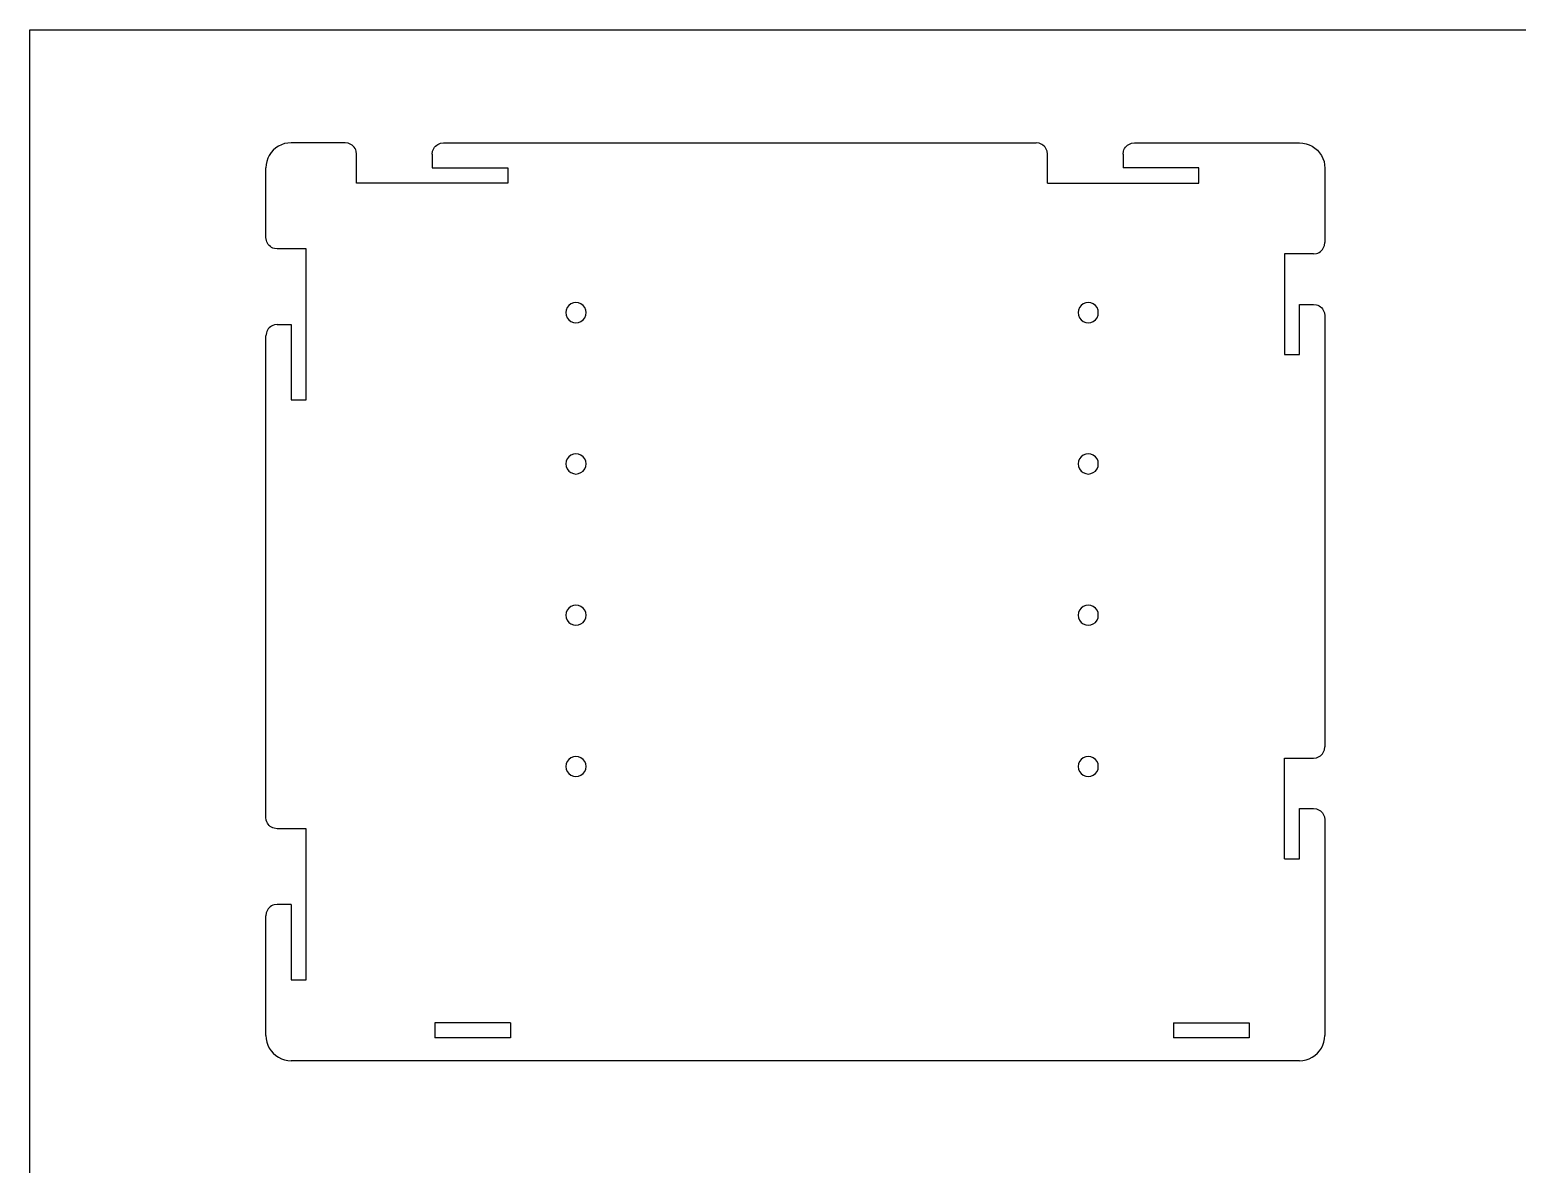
# Model space of a CAD drawing. Extents: x -289 to 301, y -213 to 237.
# Drawn here: x -288.7 to 6.3, y 12.2 to 237.2 of the extents above; entities that cross this region are included whole.
import ezdxf

# ---------------------------------------------------------------- set-up
doc = ezdxf.new("R2010")
doc.units = 0
doc.layers.get('0').update_dxf_attribs({"linetype": 'CONTINUOUS'})

msp = doc.modelspace()

# ---------------------------------------------------------------- linework, layer by layer
for p, q in [((-288.69, -212.8), (-288.69, 237.2)), ((-288.69, 237.2), (301.31, 237.2)), ((-240.81, 212.83), (-241.18, 212.29)), ((-240.39, 213.32), (-240.81, 212.83)), ((-239.9, 213.75), (-240.39, 213.32)), ((-239.35, 214.11), (-239.9, 213.75)), ((-238.77, 214.4), (-239.35, 214.11)), ((-238.15, 214.61), (-238.77, 214.4)), ((-237.52, 214.73), (-238.15, 214.61)), ((-236.87, 214.78), (-237.52, 214.73)), ((-226.12, 214.78), (-236.87, 214.78)), ((-225.53, 214.7), (-226.12, 214.78)), ((-225.26, 214.6), (-225.53, 214.7)), ((-224.99, 214.47), (-225.26, 214.6)), ((-224.75, 214.31), (-224.99, 214.47)), ((-224.53, 214.12), (-224.75, 214.31)), ((-224.33, 213.9), (-224.53, 214.12)), ((-224.17, 213.65), (-224.33, 213.9)), ((-224.04, 213.39), (-224.17, 213.65)), ((-223.94, 213.11), (-224.04, 213.39)), ((-223.87, 212.53), (-223.94, 213.11)), ((-223.87, 206.78), (-223.87, 212.53)), ((-208.87, 212.53), (-208.79, 213.11)), ((-208.87, 212.53), (-208.87, 209.78)), ((-208.79, 213.11), (-208.69, 213.39)), ((-208.69, 213.39), (-208.56, 213.65)), ((-208.56, 213.65), (-208.4, 213.9)), ((-208.4, 213.9), (-208.21, 214.12)), ((-208.21, 214.12), (-207.99, 214.31)), ((-207.99, 214.31), (-207.74, 214.47)), ((-207.74, 214.47), (-207.48, 214.6)), ((-207.48, 214.6), (-207.2, 214.7)), ((-207.2, 214.7), (-206.62, 214.78)), ((-206.62, 214.78), (-89.12, 214.78)), ((-88.53, 214.7), (-89.12, 214.78)), ((-88.26, 214.6), (-88.53, 214.7)), ((-87.99, 214.47), (-88.26, 214.6)), ((-87.75, 214.31), (-87.99, 214.47)), ((-87.53, 214.12), (-87.75, 214.31)), ((-87.33, 213.9), (-87.53, 214.12)), ((-87.17, 213.65), (-87.33, 213.9)), ((-87.04, 213.39), (-87.17, 213.65)), ((-86.94, 213.11), (-87.04, 213.39)), ((-86.87, 212.53), (-86.94, 213.11)), ((-86.87, 206.78), (-86.87, 212.53)), ((-71.87, 212.53), (-71.79, 213.11)), ((-71.87, 212.53), (-71.87, 209.78)), ((-71.79, 213.11), (-71.69, 213.39)), ((-71.69, 213.39), (-71.56, 213.65)), ((-71.56, 213.65), (-71.4, 213.9)), ((-71.4, 213.9), (-71.21, 214.12)), ((-71.21, 214.12), (-70.99, 214.31)), ((-70.99, 214.31), (-70.74, 214.47)), ((-70.74, 214.47), (-70.48, 214.6)), ((-70.48, 214.6), (-70.2, 214.7)), ((-70.2, 214.7), (-69.62, 214.78)), ((-69.62, 214.78), (-36.87, 214.78)), ((-36.87, 214.78), (-36.21, 214.73)), ((-36.21, 214.73), (-35.57, 214.6)), ((-35.57, 214.6), (-34.94, 214.39)), ((-34.94, 214.39), (-34.35, 214.1)), ((-34.35, 214.1), (-33.81, 213.74)), ((-33.81, 213.74), (-33.31, 213.3)), ((-33.31, 213.3), (-32.88, 212.81)), ((-32.88, 212.81), (-32.52, 212.26)), ((-241.85, 195.99), (-241.84, 209.8)), ((-241.8, 210.45), (-241.84, 209.8)), ((-241.67, 211.09), (-241.8, 210.45)), ((-241.46, 211.7), (-241.67, 211.09)), ((-241.18, 212.29), (-241.46, 211.7)), ((-208.87, 209.78), (-193.87, 209.78)), ((-193.87, 209.78), (-193.87, 206.78)), ((-56.87, 209.78), (-71.87, 209.78)), ((-56.87, 206.78), (-56.87, 209.78)), ((-32.52, 212.26), (-32.23, 211.67)), ((-32.23, 211.67), (-32.01, 211.05)), ((-32.01, 211.05), (-31.89, 210.41)), ((-31.89, 210.41), (-31.84, 209.75)), ((-31.84, 209.75), (-31.84, 194.99)), ((-193.87, 206.78), (-223.87, 206.78)), ((-86.87, 206.78), (-56.87, 206.78)), ((-241.77, 195.41), (-241.85, 195.99)), ((-241.68, 195.13), (-241.77, 195.41)), ((-241.55, 194.86), (-241.68, 195.13)), ((-241.38, 194.62), (-241.55, 194.86)), ((-31.92, 194.41), (-31.84, 194.99)), ((-241.19, 194.4), (-241.38, 194.62)), ((-240.97, 194.2), (-241.19, 194.4)), ((-240.72, 194.04), (-240.97, 194.2)), ((-240.46, 193.91), (-240.72, 194.04)), ((-240.18, 193.82), (-240.46, 193.91)), ((-239.6, 193.74), (-240.18, 193.82)), ((-233.85, 193.74), (-239.6, 193.74)), ((-233.85, 163.78), (-233.85, 193.74)), ((-39.87, 192.74), (-39.87, 172.78)), ((-34.09, 192.74), (-39.87, 192.74)), ((-34.09, 192.74), (-33.51, 192.82)), ((-33.51, 192.82), (-33.23, 192.91)), ((-33.23, 192.91), (-32.97, 193.04)), ((-32.97, 193.04), (-32.72, 193.2)), ((-32.72, 193.2), (-32.5, 193.4)), ((-32.5, 193.4), (-32.31, 193.62)), ((-32.31, 193.62), (-32.15, 193.86)), ((-32.15, 193.86), (-32.02, 194.13)), ((-32.02, 194.13), (-31.92, 194.41)), ((-180.88, 183.02), (-181.37, 182.82)), ((-180.37, 183.09), (-180.88, 183.02)), ((-179.85, 183.02), (-180.37, 183.09)), ((-179.37, 182.82), (-179.85, 183.02)), ((-79.28, 183.02), (-79.77, 182.82)), ((-78.77, 183.09), (-79.28, 183.02)), ((-78.25, 183.02), (-78.77, 183.09)), ((-77.77, 182.82), (-78.25, 183.02)), ((-182.3, 181.61), (-182.37, 181.09)), ((-182.37, 181.09), (-182.3, 180.57)), ((-182.1, 182.09), (-182.3, 181.61)), ((-182.3, 180.57), (-182.1, 180.09)), ((-181.78, 182.5), (-182.1, 182.09)), ((-182.1, 180.09), (-181.78, 179.67)), ((-181.37, 182.82), (-181.78, 182.5)), ((-178.95, 182.5), (-179.37, 182.82)), ((-178.63, 182.09), (-178.95, 182.5)), ((-178.95, 179.67), (-178.63, 180.09)), ((-178.43, 181.61), (-178.63, 182.09)), ((-178.63, 180.09), (-178.43, 180.57)), ((-178.37, 181.09), (-178.43, 181.61)), ((-178.43, 180.57), (-178.37, 181.09)), ((-80.7, 181.61), (-80.77, 181.09)), ((-80.77, 181.09), (-80.7, 180.57)), ((-80.5, 182.09), (-80.7, 181.61)), ((-80.7, 180.57), (-80.5, 180.09)), ((-80.18, 182.5), (-80.5, 182.09)), ((-80.5, 180.09), (-80.18, 179.67)), ((-79.77, 182.82), (-80.18, 182.5)), ((-77.35, 182.5), (-77.77, 182.82)), ((-77.03, 182.09), (-77.35, 182.5)), ((-77.35, 179.67), (-77.03, 180.09)), ((-76.83, 181.61), (-77.03, 182.09)), ((-77.03, 180.09), (-76.83, 180.57)), ((-76.77, 181.09), (-76.83, 181.61)), ((-76.83, 180.57), (-76.77, 181.09)), ((-36.87, 182.74), (-34.1, 182.74)), ((-36.87, 172.78), (-36.87, 182.74)), ((-34.1, 182.74), (-33.51, 182.66)), ((-33.51, 182.66), (-33.24, 182.57)), ((-33.24, 182.57), (-32.97, 182.44)), ((-32.97, 182.44), (-32.73, 182.27)), ((-32.73, 182.27), (-32.51, 182.08)), ((-32.51, 182.08), (-32.31, 181.86)), ((-32.31, 181.86), (-32.15, 181.61)), ((-32.15, 181.61), (-32.02, 181.35)), ((-32.02, 181.35), (-31.92, 181.07)), ((-31.92, 181.07), (-31.85, 180.49)), ((-31.85, 180.49), (-31.86, 94.98)), ((-241.77, 177.07), (-241.85, 176.49)), ((-241.68, 177.35), (-241.77, 177.07)), ((-241.55, 177.61), (-241.68, 177.35)), ((-241.38, 177.86), (-241.55, 177.61)), ((-241.19, 178.08), (-241.38, 177.86)), ((-240.97, 178.27), (-241.19, 178.08)), ((-240.72, 178.44), (-240.97, 178.27)), ((-240.46, 178.57), (-240.72, 178.44)), ((-240.18, 178.66), (-240.46, 178.57)), ((-239.6, 178.74), (-240.18, 178.66)), ((-239.6, 178.74), (-236.85, 178.74)), ((-236.85, 178.74), (-236.85, 163.78)), ((-181.78, 179.67), (-181.37, 179.36)), ((-181.37, 179.36), (-180.88, 179.16)), ((-180.88, 179.16), (-180.37, 179.09)), ((-180.37, 179.09), (-179.85, 179.16)), ((-179.85, 179.16), (-179.37, 179.36)), ((-179.37, 179.36), (-178.95, 179.67)), ((-80.18, 179.67), (-79.77, 179.36)), ((-79.77, 179.36), (-79.28, 179.16)), ((-79.28, 179.16), (-78.77, 179.09)), ((-78.77, 179.09), (-78.25, 179.16)), ((-78.25, 179.16), (-77.77, 179.36)), ((-77.77, 179.36), (-77.35, 179.67)), ((-241.86, 80.99), (-241.85, 176.49)), ((-39.87, 172.78), (-36.87, 172.78)), ((-236.85, 163.78), (-233.85, 163.78)), ((-182.3, 151.61), (-182.37, 151.09)), ((-182.37, 151.09), (-182.3, 150.57)), ((-182.1, 152.09), (-182.3, 151.61)), ((-182.3, 150.57), (-182.1, 150.09)), ((-181.78, 152.5), (-182.1, 152.09)), ((-181.37, 152.82), (-181.78, 152.5)), ((-180.88, 153.02), (-181.37, 152.82)), ((-180.37, 153.09), (-180.88, 153.02)), ((-179.85, 153.02), (-180.37, 153.09)), ((-179.37, 152.82), (-179.85, 153.02)), ((-178.95, 152.5), (-179.37, 152.82)), ((-178.63, 152.09), (-178.95, 152.5)), ((-178.43, 151.61), (-178.63, 152.09)), ((-178.63, 150.09), (-178.43, 150.57)), ((-178.37, 151.09), (-178.43, 151.61)), ((-178.43, 150.57), (-178.37, 151.09)), ((-80.7, 151.61), (-80.77, 151.09)), ((-80.77, 151.09), (-80.7, 150.57)), ((-80.5, 152.09), (-80.7, 151.61)), ((-80.7, 150.57), (-80.5, 150.09)), ((-80.18, 152.5), (-80.5, 152.09)), ((-79.77, 152.82), (-80.18, 152.5)), ((-79.28, 153.02), (-79.77, 152.82)), ((-78.77, 153.09), (-79.28, 153.02)), ((-78.25, 153.02), (-78.77, 153.09)), ((-77.77, 152.82), (-78.25, 153.02)), ((-77.35, 152.5), (-77.77, 152.82)), ((-77.03, 152.09), (-77.35, 152.5)), ((-76.83, 151.61), (-77.03, 152.09)), ((-77.03, 150.09), (-76.83, 150.57)), ((-76.77, 151.09), (-76.83, 151.61)), ((-76.83, 150.57), (-76.77, 151.09)), ((-182.1, 150.09), (-181.78, 149.67)), ((-181.78, 149.67), (-181.37, 149.36)), ((-181.37, 149.36), (-180.88, 149.16)), ((-180.88, 149.16), (-180.37, 149.09)), ((-180.37, 149.09), (-179.85, 149.16)), ((-179.85, 149.16), (-179.37, 149.36)), ((-179.37, 149.36), (-178.95, 149.67)), ((-178.95, 149.67), (-178.63, 150.09)), ((-80.5, 150.09), (-80.18, 149.67)), ((-80.18, 149.67), (-79.77, 149.36)), ((-79.77, 149.36), (-79.28, 149.16)), ((-79.28, 149.16), (-78.77, 149.09)), ((-78.77, 149.09), (-78.25, 149.16)), ((-78.25, 149.16), (-77.77, 149.36)), ((-77.77, 149.36), (-77.35, 149.67)), ((-77.35, 149.67), (-77.03, 150.09)), ((-182.3, 121.61), (-182.37, 121.09)), ((-182.37, 121.09), (-182.3, 120.57)), ((-182.1, 122.09), (-182.3, 121.61)), ((-181.78, 122.5), (-182.1, 122.09)), ((-181.37, 122.82), (-181.78, 122.5)), ((-180.88, 123.02), (-181.37, 122.82)), ((-180.37, 123.09), (-180.88, 123.02)), ((-179.85, 123.02), (-180.37, 123.09)), ((-179.37, 122.82), (-179.85, 123.02)), ((-178.95, 122.5), (-179.37, 122.82)), ((-178.63, 122.09), (-178.95, 122.5)), ((-178.43, 121.61), (-178.63, 122.09)), ((-178.37, 121.09), (-178.43, 121.61)), ((-178.43, 120.57), (-178.37, 121.09)), ((-80.7, 121.61), (-80.77, 121.09)), ((-80.77, 121.09), (-80.7, 120.57)), ((-80.5, 122.09), (-80.7, 121.61)), ((-80.18, 122.5), (-80.5, 122.09)), ((-79.77, 122.82), (-80.18, 122.5)), ((-79.28, 123.02), (-79.77, 122.82)), ((-78.77, 123.09), (-79.28, 123.02)), ((-78.25, 123.02), (-78.77, 123.09)), ((-77.77, 122.82), (-78.25, 123.02)), ((-77.35, 122.5), (-77.77, 122.82)), ((-77.03, 122.09), (-77.35, 122.5)), ((-76.83, 121.61), (-77.03, 122.09)), ((-76.77, 121.09), (-76.83, 121.61)), ((-76.83, 120.57), (-76.77, 121.09)), ((-182.3, 120.57), (-182.1, 120.09)), ((-182.1, 120.09), (-181.78, 119.67)), ((-181.78, 119.67), (-181.37, 119.36)), ((-181.37, 119.36), (-180.88, 119.16)), ((-180.88, 119.16), (-180.37, 119.09)), ((-180.37, 119.09), (-179.85, 119.16)), ((-179.85, 119.16), (-179.37, 119.36)), ((-179.37, 119.36), (-178.95, 119.67)), ((-178.95, 119.67), (-178.63, 120.09)), ((-178.63, 120.09), (-178.43, 120.57)), ((-80.7, 120.57), (-80.5, 120.09)), ((-80.5, 120.09), (-80.18, 119.67)), ((-80.18, 119.67), (-79.77, 119.36)), ((-79.77, 119.36), (-79.28, 119.16)), ((-79.28, 119.16), (-78.77, 119.09)), ((-78.77, 119.09), (-78.25, 119.16)), ((-78.25, 119.16), (-77.77, 119.36)), ((-77.77, 119.36), (-77.35, 119.67)), ((-77.35, 119.67), (-77.03, 120.09)), ((-77.03, 120.09), (-76.83, 120.57)), ((-31.93, 94.4), (-31.86, 94.98)), ((-182.3, 91.61), (-182.37, 91.09)), ((-182.1, 92.09), (-182.3, 91.61)), ((-181.78, 92.5), (-182.1, 92.09)), ((-181.37, 92.82), (-181.78, 92.5)), ((-180.88, 93.02), (-181.37, 92.82)), ((-180.37, 93.09), (-180.88, 93.02)), ((-179.85, 93.02), (-180.37, 93.09)), ((-179.37, 92.82), (-179.85, 93.02)), ((-178.95, 92.5), (-179.37, 92.82)), ((-178.63, 92.09), (-178.95, 92.5)), ((-178.43, 91.61), (-178.63, 92.09)), ((-178.37, 91.09), (-178.43, 91.61)), ((-80.7, 91.61), (-80.77, 91.09)), ((-80.5, 92.09), (-80.7, 91.61)), ((-80.18, 92.5), (-80.5, 92.09)), ((-79.77, 92.82), (-80.18, 92.5)), ((-79.28, 93.02), (-79.77, 92.82)), ((-78.77, 93.09), (-79.28, 93.02)), ((-78.25, 93.02), (-78.77, 93.09)), ((-77.77, 92.82), (-78.25, 93.02)), ((-77.35, 92.5), (-77.77, 92.82)), ((-77.03, 92.09), (-77.35, 92.5)), ((-76.83, 91.61), (-77.03, 92.09)), ((-76.77, 91.09), (-76.83, 91.61)), ((-39.87, 72.74), (-39.87, 92.74)), ((-39.87, 92.74), (-34.09, 92.74)), ((-34.09, 92.74), (-33.51, 92.81)), ((-33.51, 92.81), (-33.24, 92.91)), ((-33.24, 92.91), (-32.98, 93.04)), ((-32.98, 93.04), (-32.73, 93.2)), ((-32.73, 93.2), (-32.51, 93.39)), ((-32.51, 93.39), (-32.32, 93.61)), ((-32.32, 93.61), (-32.16, 93.86)), ((-32.16, 93.86), (-32.03, 94.12)), ((-32.03, 94.12), (-31.93, 94.4)), ((-182.37, 91.09), (-182.3, 90.57)), ((-182.3, 90.57), (-182.1, 90.09)), ((-182.1, 90.09), (-181.78, 89.67)), ((-181.78, 89.67), (-181.37, 89.36)), ((-181.37, 89.36), (-180.88, 89.16)), ((-180.88, 89.16), (-180.37, 89.09)), ((-180.37, 89.09), (-179.85, 89.16)), ((-179.85, 89.16), (-179.37, 89.36)), ((-179.37, 89.36), (-178.95, 89.67)), ((-178.95, 89.67), (-178.63, 90.09)), ((-178.63, 90.09), (-178.43, 90.57)), ((-178.43, 90.57), (-178.37, 91.09)), ((-80.77, 91.09), (-80.7, 90.57)), ((-80.7, 90.57), (-80.5, 90.09)), ((-80.5, 90.09), (-80.18, 89.67)), ((-80.18, 89.67), (-79.77, 89.36)), ((-79.77, 89.36), (-79.28, 89.16)), ((-79.28, 89.16), (-78.77, 89.09)), ((-78.77, 89.09), (-78.25, 89.16)), ((-78.25, 89.16), (-77.77, 89.36)), ((-77.77, 89.36), (-77.35, 89.67)), ((-77.35, 89.67), (-77.03, 90.09)), ((-77.03, 90.09), (-76.83, 90.57)), ((-76.83, 90.57), (-76.77, 91.09)), ((-36.87, 82.74), (-34.11, 82.74)), ((-36.87, 72.74), (-36.87, 82.74)), ((-34.11, 82.74), (-33.53, 82.66)), ((-33.53, 82.66), (-33.25, 82.57)), ((-241.79, 80.41), (-241.86, 80.99)), ((-241.69, 80.13), (-241.79, 80.41)), ((-241.56, 79.86), (-241.69, 80.13)), ((-241.4, 79.62), (-241.56, 79.86)), ((-33.25, 82.57), (-32.98, 82.44)), ((-32.98, 82.44), (-32.74, 82.27)), ((-32.74, 82.27), (-32.52, 82.08)), ((-32.52, 82.08), (-32.32, 81.86)), ((-32.32, 81.86), (-32.16, 81.61)), ((-32.16, 81.61), (-32.03, 81.35)), ((-32.03, 81.35), (-31.94, 81.07)), ((-31.94, 81.07), (-31.86, 80.49)), ((-31.86, 80.49), (-31.86, 37.74)), ((-241.2, 79.4), (-241.4, 79.62)), ((-240.98, 79.2), (-241.2, 79.4)), ((-240.74, 79.04), (-240.98, 79.2)), ((-240.47, 78.91), (-240.74, 79.04)), ((-240.19, 78.82), (-240.47, 78.91)), ((-239.61, 78.74), (-240.19, 78.82)), ((-233.86, 78.74), (-239.61, 78.74)), ((-233.86, 48.74), (-233.86, 78.74)), ((-39.87, 72.74), (-36.87, 72.74)), ((-241.79, 62.07), (-241.86, 61.49)), ((-241.69, 62.35), (-241.79, 62.07)), ((-241.56, 62.61), (-241.69, 62.35)), ((-241.4, 62.86), (-241.56, 62.61)), ((-241.21, 63.08), (-241.4, 62.86)), ((-240.98, 63.27), (-241.21, 63.08)), ((-240.74, 63.44), (-240.98, 63.27)), ((-240.48, 63.57), (-240.74, 63.44)), ((-240.2, 63.66), (-240.48, 63.57)), ((-239.61, 63.74), (-240.2, 63.66)), ((-236.86, 63.74), (-239.61, 63.74)), ((-236.86, 63.74), (-236.86, 48.74)), ((-241.86, 37.74), (-241.86, 61.49)), ((-236.86, 48.74), (-233.86, 48.74)), ((-208.37, 40.24), (-208.37, 37.24)), ((-193.37, 40.24), (-208.37, 40.24)), ((-193.37, 40.24), (-193.37, 37.24)), ((-61.87, 40.24), (-46.87, 40.24)), ((-61.87, 40.24), (-61.87, 37.24)), ((-46.87, 40.24), (-46.87, 37.24)), ((-241.86, 37.74), (-241.82, 37.09)), ((-241.82, 37.09), (-241.69, 36.44)), ((-241.69, 36.44), (-241.48, 35.82)), ((-241.48, 35.82), (-241.2, 35.24)), ((-193.37, 37.24), (-208.37, 37.24)), ((-46.87, 37.24), (-61.87, 37.24)), ((-32.53, 35.24), (-32.25, 35.82)), ((-32.25, 35.82), (-32.03, 36.44)), ((-32.03, 36.44), (-31.91, 37.09)), ((-31.91, 37.09), (-31.86, 37.74)), ((-241.2, 35.24), (-240.83, 34.69)), ((-240.83, 34.69), (-240.4, 34.2)), ((-240.4, 34.2), (-239.91, 33.77)), ((-239.91, 33.77), (-239.37, 33.41)), ((-239.37, 33.41), (-238.78, 33.12)), ((-238.78, 33.12), (-238.16, 32.91)), ((-238.16, 32.91), (-237.52, 32.78)), ((-237.52, 32.78), (-236.87, 32.74)), ((-36.86, 32.74), (-236.87, 32.74)), ((-36.86, 32.74), (-36.21, 32.78)), ((-36.21, 32.78), (-35.57, 32.91)), ((-35.57, 32.91), (-34.95, 33.12)), ((-34.95, 33.12), (-34.36, 33.41)), ((-34.36, 33.41), (-33.82, 33.77)), ((-33.82, 33.77), (-33.33, 34.2)), ((-33.33, 34.2), (-32.9, 34.69)), ((-32.9, 34.69), (-32.53, 35.24))]:
    msp.add_line(p, q)

doc.saveas('drawing.dxf')
